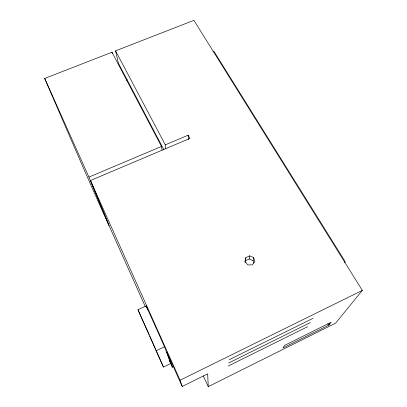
<?xml version="1.0" encoding="UTF-8"?>
<svg xmlns="http://www.w3.org/2000/svg" width="407" height="407" viewBox="0 0 407 407"><rect width="100%" height="100%" fill="white"/><g stroke="black" fill="none" stroke-linecap="round" stroke-linejoin="round"><path stroke-width="0.61" d="M245.004 262.439L245.833 257.651L249.7 255.85L253.698 257.616L254.838 261.645L252.238 264.906L247.848 264.921L244.999 261.681L245.833 257.651M245.355 260.734L249.165 258.954L249.7 255.85M253.749 262.978L253.108 260.704L253.698 257.616M329.38 323.234L328.902 325.066L283.094 347.899L284.462 345.451L331.13 322.217L328.902 325.066L327.65 323.886M344.556 262.724L345.222 261.66L213.996 51.45L212.876 51.898M163.909 149.801L118.376 63.197L115.563 50.855L193.92 20.35L362.322 290.4L335.648 323.102L208.252 386.65L203.22 375.875M228.693 362.973L310.287 322.593M173.524 366.682L172.405 367.226L166.707 351.867L182.209 386.447L207.682 373.84L208.252 386.65M228.241 366.03L307.661 326.663M182.209 386.447L180.087 380.214L362.322 290.4M229.172 359.732L313.064 318.294M163.431 367.068L170.742 363.512L164.484 346.754L146.174 305.906L137.953 309.742L163.431 367.068L155.82 349.806M156.049 350.809L164.484 346.754M88.94 177.086L161.472 146.459L111.996 52.244L44.678 78.444C65.954 127.513 86.783 176.77 108.974 225.437L88.94 177.086L44.678 78.444M165.832 148.524L165.308 144.836L188.146 135.195L189.927 138.411L90.476 180.52L110.312 228.429L145.279 306.588M126.094 80.108L127.274 79.64M249.165 258.954L253.108 260.704M115.563 50.855L165.308 144.836M137.953 309.742L149.227 334.844M90.476 180.52L180.087 380.214M169.205 360.073L172.405 367.226M149.735 335.999L155.311 348.657M146.174 305.906L147.766 309.976M111.996 52.244L112.286 53.47M161.472 146.459L162.052 150.198M188.146 135.195L188.456 139.606"/></g></svg>
